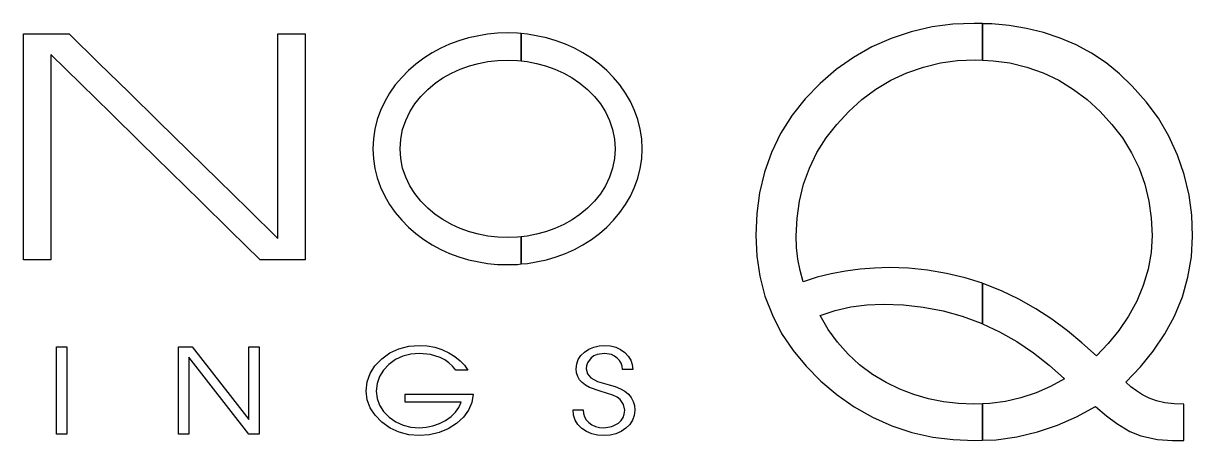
# Model space of a CAD drawing. Extents: x 0 to 129, y -3 to 21.
# Drawn here: x 92.99 to 110.46, y 15.15 to 21.39 of the extents above; entities that cross this region are included whole.
import ezdxf

# ---------------------------------------------------------------- set-up
doc = ezdxf.new("R2010")
doc.units = 0
doc.layers.add('48', color=253, linetype='CONTINUOUS')

msp = doc.modelspace()

# ---------------------------------------------------------------- linework, layer by layer
at = {"layer": '48'}
for p, q in [((106.5651, 21.3326), (106.2535, 21.2612)), ((106.8747, 21.3722), (106.5651, 21.3326)), ((107.1943, 21.3862), (106.8747, 21.3722)), ((107.3213, 21.3821), (107.1943, 21.3862)), ((107.3213, 20.8362), (107.3213, 21.3821)), ((107.4607, 21.377), (107.3218, 21.3811)), ((107.3218, 21.3811), (107.3218, 20.8352)), ((107.7168, 21.3531), (107.4607, 21.377)), ((107.9786, 21.3094), (107.7168, 21.3531)), ((92.9883, 17.8484), (92.9883, 21.2287)), ((92.9883, 21.2287), (93.6726, 21.2287)), ((93.6726, 21.2287), (94.1178, 20.7918)), ((96.7902, 18.1705), (96.7902, 21.2287)), ((96.7902, 21.2287), (97.2011, 21.2287)), ((97.2011, 21.2287), (97.2011, 17.8484)), ((99.6408, 21.1692), (99.496, 21.1255)), ((99.9245, 21.2249), (99.6408, 21.1692)), ((100.0734, 21.2388), (99.9245, 21.2249)), ((100.2222, 21.2429), (100.0734, 21.2388)), ((100.3731, 21.2388), (100.2222, 21.2429)), ((100.4287, 21.233), (100.3731, 21.2388)), ((100.4287, 20.8261), (100.4287, 21.233)), ((100.5219, 21.2246), (100.4287, 21.2325)), ((100.4287, 21.2325), (100.4287, 20.8256)), ((100.8057, 21.169), (100.5219, 21.2246)), ((100.9504, 21.1253), (100.8057, 21.169)), ((105.9537, 21.1619), (105.666, 21.0349)), ((106.2535, 21.2612), (105.9537, 21.1619)), ((108.2306, 21.248), (107.9786, 21.3094)), ((108.4805, 21.1647), (108.2306, 21.248)), ((108.7188, 21.0636), (108.4805, 21.1647)), ((99.2243, 21.0145), (99.0973, 20.9452)), ((99.3571, 21.074), (99.2243, 21.0145)), ((99.496, 21.1255), (99.3571, 21.074)), ((101.0894, 21.0737), (100.9504, 21.1253)), ((101.2222, 21.0143), (101.0894, 21.0737)), ((101.3492, 20.945), (101.2222, 21.0143)), ((105.666, 21.0349), (105.3901, 20.8761)), ((108.9489, 20.9386), (108.7188, 21.0636)), ((93.8463, 20.4819), (93.3995, 20.9208)), ((93.3995, 20.9208), (93.3995, 17.8474)), ((94.1178, 20.7918), (94.5634, 20.3549)), ((98.9703, 20.8657), (98.8511, 20.7783)), ((99.0973, 20.9452), (98.9703, 20.8657)), ((99.7897, 20.7882), (99.9306, 20.8159)), ((99.9306, 20.8159), (100.0754, 20.8319)), ((100.0754, 20.8319), (100.2222, 20.8378)), ((100.2222, 20.8378), (100.3711, 20.8319)), ((100.3711, 20.8319), (100.4287, 20.8261)), ((100.4287, 20.8256), (100.5161, 20.8157)), ((100.5161, 20.8157), (100.6571, 20.788)), ((101.4762, 20.8655), (101.3492, 20.945)), ((101.5954, 20.7781), (101.4762, 20.8655)), ((105.3901, 20.8761), (105.1341, 20.6955)), ((106.4361, 20.7331), (106.6921, 20.7946)), ((106.6921, 20.7946), (106.9481, 20.8284)), ((106.9481, 20.8284), (107.2141, 20.8403)), ((107.2141, 20.8403), (107.3213, 20.8362)), ((107.3218, 20.8352), (107.4785, 20.8274)), ((107.4785, 20.8274), (107.7305, 20.7936)), ((107.7305, 20.7936), (107.9845, 20.7321)), ((109.1653, 20.7938), (108.9489, 20.9386)), ((109.3678, 20.631), (109.1653, 20.7938)), ((98.7419, 20.681), (98.6408, 20.5779)), ((98.8511, 20.7783), (98.7419, 20.681)), ((99.258, 20.57), (99.383, 20.6414)), ((99.383, 20.6414), (99.5159, 20.7009)), ((99.5159, 20.7009), (99.6548, 20.7524)), ((99.6548, 20.7524), (99.7897, 20.7882)), ((100.6571, 20.788), (100.7919, 20.7522)), ((100.7919, 20.7522), (100.9309, 20.7006)), ((100.9309, 20.7006), (101.0637, 20.6412)), ((101.0637, 20.6412), (101.1887, 20.5698)), ((101.7046, 20.6808), (101.5954, 20.7781)), ((101.8057, 20.5777), (101.7046, 20.6808)), ((105.1341, 20.6955), (104.892, 20.4872)), ((105.9517, 20.5386), (106.1879, 20.6478)), ((106.1879, 20.6478), (106.4361, 20.7331)), ((107.9845, 20.7321), (108.2265, 20.6468)), ((108.2265, 20.6468), (108.4587, 20.5355)), ((109.5583, 20.4484), (109.3678, 20.631)), ((94.2931, 20.043), (93.8463, 20.4819)), ((98.5435, 20.4649), (98.4602, 20.3437)), ((98.6408, 20.5779), (98.5435, 20.4649)), ((99.0299, 20.3973), (99.143, 20.4905)), ((99.143, 20.4905), (99.258, 20.57)), ((101.1887, 20.5698), (101.3038, 20.4923)), ((101.3038, 20.4923), (101.4188, 20.3971)), ((101.9029, 20.4646), (101.8057, 20.5777)), ((101.9863, 20.3435), (101.9029, 20.4646)), ((104.892, 20.4872), (104.6677, 20.2551)), ((105.7254, 20.4016), (105.9517, 20.5386)), ((108.4587, 20.5355), (108.6809, 20.3986)), ((109.7665, 20.2142), (109.5583, 20.4484)), ((94.5634, 20.3549), (95.0086, 19.918)), ((98.4602, 20.3437), (98.3868, 20.2167)), ((98.8374, 20.1812), (98.9268, 20.2942)), ((98.9268, 20.2942), (99.0299, 20.3973)), ((101.4188, 20.3971), (101.5199, 20.294)), ((101.5199, 20.294), (101.6093, 20.1809)), ((102.0597, 20.2165), (101.9863, 20.3435)), ((105.5189, 20.247), (105.7254, 20.4016)), ((108.6809, 20.3986), (108.8834, 20.2457)), ((98.3868, 20.2167), (98.3254, 20.0839)), ((98.762, 20.062), (98.8374, 20.1812)), ((101.6093, 20.1809), (101.6848, 20.0618)), ((102.1211, 20.0836), (102.0597, 20.2165)), ((104.6677, 20.2551), (104.4732, 20.011)), ((105.3205, 20.0684), (105.5189, 20.247)), ((108.8834, 20.2457), (109.0779, 20.0671)), ((109.9492, 19.966), (109.7665, 20.2142)), ((94.7399, 19.6041), (94.2931, 20.043)), ((95.0086, 19.918), (95.8997, 19.0443)), ((98.2758, 19.947), (98.24, 19.806)), ((98.3254, 20.0839), (98.2758, 19.947)), ((98.6548, 19.7981), (98.7005, 19.933)), ((98.7005, 19.933), (98.762, 20.062)), ((101.6848, 20.0618), (101.7462, 19.9328)), ((101.7462, 19.9328), (101.7919, 19.7979)), ((102.1707, 19.9467), (102.1211, 20.0836)), ((102.2065, 19.8058), (102.1707, 19.9467)), ((104.4732, 20.011), (104.3025, 19.741)), ((105.142, 19.8759), (105.3205, 20.0684)), ((109.0779, 20.0671), (109.2545, 19.8746)), ((110.1059, 19.6981), (109.9492, 19.966)), ((98.24, 19.806), (98.2182, 19.6592)), ((98.6271, 19.6551), (98.6548, 19.7981)), ((101.7919, 19.7979), (101.8196, 19.6549)), ((102.2283, 19.659), (102.2065, 19.8058)), ((104.9852, 19.6734), (105.142, 19.8759)), ((109.2545, 19.8746), (109.4112, 19.6722)), ((95.1867, 19.1652), (94.7399, 19.6041)), ((98.2182, 19.6592), (98.2123, 19.5104)), ((98.6172, 19.5104), (98.6271, 19.6551)), ((101.8196, 19.6549), (101.8295, 19.5101)), ((102.2362, 19.5101), (102.2283, 19.659)), ((104.3025, 19.741), (104.1656, 19.4573)), ((104.8463, 19.4532), (104.9852, 19.6734)), ((109.4112, 19.6722), (109.5481, 19.4519)), ((110.2349, 19.4164), (110.1059, 19.6981)), ((98.2123, 19.5104), (98.2182, 19.3615)), ((98.6271, 19.3656), (98.6172, 19.5104)), ((101.8295, 19.5101), (101.8196, 19.3653)), ((102.2283, 19.3613), (102.2362, 19.5101)), ((104.1656, 19.4573), (104.0604, 19.1616)), ((104.7333, 19.2211), (104.8463, 19.4532)), ((109.5481, 19.4519), (109.6593, 19.2218)), ((110.3342, 19.1245), (110.2349, 19.4164)), ((98.2182, 19.3615), (98.24, 19.2147)), ((98.6548, 19.2226), (98.6271, 19.3656)), ((98.7005, 19.0877), (98.6548, 19.2226)), ((101.7919, 19.2223), (101.7462, 19.0875)), ((101.8196, 19.3653), (101.7919, 19.2223)), ((102.2065, 19.2144), (102.2283, 19.3613)), ((104.6459, 18.979), (104.7333, 19.2211)), ((109.6593, 19.2218), (109.7447, 18.9798)), ((95.6335, 18.7263), (95.1867, 19.1652)), ((95.8997, 19.0443), (96.3449, 18.6074)), ((98.24, 19.2147), (98.2758, 19.0737)), ((98.2758, 19.0737), (98.3254, 18.9368)), ((98.762, 18.9587), (98.7005, 19.0877)), ((101.7462, 19.0875), (101.6848, 18.9584)), ((102.1211, 18.9366), (102.1707, 19.0735)), ((102.1707, 19.0735), (102.2065, 19.2144)), ((104.0604, 19.1616), (103.987, 18.85)), ((110.4056, 18.819), (110.3342, 19.1245)), ((98.3254, 18.9368), (98.3868, 18.804)), ((98.8374, 18.8395), (98.762, 18.9587)), ((101.6848, 18.9584), (101.6093, 18.8393)), ((102.0597, 18.8037), (102.1211, 18.9366)), ((104.5844, 18.727), (104.6459, 18.979)), ((109.7447, 18.9798), (109.8062, 18.7278)), ((96.0802, 18.2873), (95.6335, 18.7263)), ((98.3868, 18.804), (98.4602, 18.677)), ((98.9268, 18.7265), (98.8374, 18.8395)), ((99.0299, 18.6234), (98.9268, 18.7265)), ((101.5199, 18.7263), (101.4188, 18.6231)), ((101.6093, 18.8393), (101.5199, 18.7263)), ((101.9863, 18.6767), (102.0597, 18.8037)), ((103.987, 18.85), (103.9454, 18.5403)), ((104.5486, 18.473), (104.5844, 18.727)), ((109.8062, 18.7278), (109.842, 18.4758)), ((110.4452, 18.5154), (110.4056, 18.819)), ((96.3449, 18.6074), (96.7902, 18.1705)), ((98.4602, 18.677), (98.5435, 18.5558)), ((98.5435, 18.5558), (98.6408, 18.4428)), ((99.143, 18.5302), (99.0299, 18.6234)), ((99.258, 18.4507), (99.143, 18.5302)), ((101.3038, 18.5299), (101.1887, 18.4504)), ((101.4188, 18.6231), (101.3038, 18.5299)), ((101.8057, 18.4425), (101.9029, 18.5556)), ((101.9029, 18.5556), (101.9863, 18.6767)), ((103.9454, 18.5403), (103.9314, 18.2188)), ((98.6408, 18.4428), (98.7419, 18.3397)), ((99.383, 18.3793), (99.258, 18.4507)), ((99.5159, 18.3199), (99.383, 18.3793)), ((101.0637, 18.379), (100.9309, 18.3196)), ((101.1887, 18.4504), (101.0637, 18.379)), ((101.7046, 18.3394), (101.8057, 18.4425)), ((104.5367, 18.2111), (104.5486, 18.473)), ((109.842, 18.4758), (109.8539, 18.2139)), ((110.4592, 18.202), (110.4452, 18.5154)), ((96.527, 17.8484), (96.0802, 18.2873)), ((98.7419, 18.3397), (98.8511, 18.2424)), ((98.8511, 18.2424), (98.9703, 18.155)), ((99.6548, 18.2683), (99.5159, 18.3199)), ((99.7897, 18.2325), (99.6548, 18.2683)), ((99.9306, 18.2048), (99.7897, 18.2325)), ((100.0754, 18.1888), (99.9306, 18.2048)), ((100.2222, 18.183), (100.0754, 18.1888)), ((100.3711, 18.1888), (100.2222, 18.183)), ((100.4287, 18.1946), (100.3711, 18.1888)), ((100.5161, 18.2045), (100.4287, 18.1946)), ((100.4287, 17.7877), (100.4287, 18.1946)), ((100.4287, 18.1946), (100.4287, 17.7877)), ((100.6571, 18.2322), (100.5161, 18.2045)), ((100.7919, 18.268), (100.6571, 18.2322)), ((100.9309, 18.3196), (100.7919, 18.268)), ((101.4762, 18.1548), (101.5954, 18.2421)), ((101.5954, 18.2421), (101.7046, 18.3394)), ((103.9314, 18.2188), (103.9471, 17.9071)), ((104.5425, 18.0346), (104.5367, 18.2111)), ((109.8539, 18.2139), (109.8379, 17.9579)), ((110.4414, 17.8924), (110.4592, 18.202)), ((98.9703, 18.155), (99.0973, 18.0737)), ((99.0973, 18.0737), (99.2243, 18.0062)), ((99.2243, 18.0062), (99.3571, 17.9467)), ((101.0894, 17.9465), (101.2222, 18.0059)), ((101.2222, 18.0059), (101.3492, 18.0735)), ((101.3492, 18.0735), (101.4762, 18.1548)), ((104.5623, 17.8619), (104.5425, 18.0346)), ((93.3988, 17.8484), (92.9883, 17.8484)), ((93.3995, 17.8474), (93.3988, 17.8484)), ((97.2011, 17.8484), (96.527, 17.8484)), ((99.3571, 17.9467), (99.496, 17.8952)), ((99.496, 17.8952), (99.6408, 17.8515)), ((99.6408, 17.8515), (99.9245, 17.7959)), ((100.5219, 17.7956), (100.8057, 17.8512)), ((100.8057, 17.8512), (100.9504, 17.8949)), ((100.9504, 17.8949), (101.0894, 17.9465)), ((103.9471, 17.9071), (103.9908, 17.6074)), ((104.5941, 17.6912), (104.5623, 17.8619)), ((109.8379, 17.9579), (109.7942, 17.708)), ((110.3898, 17.5906), (110.4414, 17.8924)), ((99.9245, 17.7959), (100.0734, 17.7819)), ((100.0734, 17.7819), (100.2222, 17.7778)), ((100.2222, 17.7778), (100.3731, 17.7819)), ((100.3731, 17.7819), (100.4287, 17.7877)), ((100.4287, 17.7877), (100.5219, 17.7956)), ((104.6398, 17.5226), (104.5941, 17.6912)), ((105.2728, 17.6813), (105.0584, 17.6417)), ((105.4892, 17.711), (105.2728, 17.6813)), ((105.7056, 17.727), (105.4892, 17.711)), ((105.9258, 17.7329), (105.7056, 17.727)), ((106.2156, 17.723), (105.9258, 17.7329)), ((106.4993, 17.6953), (106.2156, 17.723)), ((106.783, 17.6475), (106.4993, 17.6953)), ((107.063, 17.58), (106.783, 17.6475)), ((109.7942, 17.708), (109.7228, 17.4659)), ((103.9908, 17.6074), (104.0683, 17.3077)), ((104.8481, 17.5881), (104.6398, 17.5226)), ((105.0584, 17.6417), (104.8481, 17.5881)), ((107.321, 17.4987), (107.063, 17.58)), ((107.321, 16.8934), (107.321, 17.4987)), ((107.3373, 17.4916), (107.3215, 17.4974)), ((107.3215, 17.4974), (107.3215, 16.8921)), ((107.6052, 17.3844), (107.3373, 17.4916)), ((110.3065, 17.297), (110.3898, 17.5906)), ((104.0683, 17.3077), (104.1795, 17.0219)), ((107.8633, 17.2594), (107.6052, 17.3844)), ((109.7228, 17.4659), (109.6235, 17.2297)), ((110.1874, 17.0092), (110.3065, 17.297)), ((105.1183, 17.0938), (105.3546, 17.1474)), ((105.3546, 17.1474), (105.5908, 17.1771)), ((105.5908, 17.1771), (105.8349, 17.187)), ((105.8349, 17.187), (106.1384, 17.1771)), ((106.1384, 17.1771), (106.434, 17.1433)), ((106.434, 17.1433), (106.7297, 17.0877)), ((108.1153, 17.1184), (107.8633, 17.2594)), ((109.6235, 17.2297), (109.5024, 17.0095)), ((104.1795, 17.0219), (104.3185, 16.7501)), ((104.892, 17.0163), (105.1183, 17.0938)), ((105.015, 16.8098), (104.892, 17.0163)), ((106.7297, 17.0877), (107.0175, 17.0064)), ((107.0175, 17.0064), (107.2992, 16.9033)), ((108.3535, 16.9617), (108.1153, 17.1184)), ((108.5877, 16.789), (108.3535, 16.9617)), ((109.5024, 17.0095), (109.3576, 16.7951)), ((110.0444, 16.7433), (110.1874, 17.0092)), ((105.1519, 16.6193), (105.015, 16.8098)), ((107.2992, 16.9033), (107.321, 16.8934)), ((107.3215, 16.8921), (107.5735, 16.775)), ((107.5735, 16.775), (107.8316, 16.6282)), ((108.8059, 16.6084), (108.5877, 16.789)), ((109.3576, 16.7951), (109.1988, 16.6005)), ((104.3185, 16.7501), (104.4912, 16.4921)), ((105.3106, 16.4387), (105.1519, 16.6193)), ((107.8316, 16.6282), (108.0835, 16.4596)), ((109.0223, 16.4121), (108.8059, 16.6084)), ((109.1988, 16.6005), (109.0223, 16.4121)), ((109.8697, 16.4834), (110.0444, 16.7433)), ((93.4844, 16.5485), (93.6358, 16.5485)), ((93.4844, 15.2416), (93.4844, 16.5485)), ((93.6358, 16.5485), (93.6358, 15.2416)), ((95.3078, 16.5485), (95.5108, 16.5485)), ((95.3078, 15.2416), (95.3078, 16.5485)), ((95.5108, 16.5485), (96.0757, 15.823)), ((96.3581, 15.4603), (96.3581, 16.5485)), ((96.3581, 16.5485), (96.5093, 16.5485)), ((96.5093, 16.5485), (96.5093, 15.2416)), ((98.3429, 16.3707), (98.4653, 16.4575)), ((98.4653, 16.4575), (98.5999, 16.5198)), ((98.5999, 16.5198), (98.7467, 16.5571)), ((98.7787, 16.441), (98.6601, 16.41)), ((98.7467, 16.5571), (98.9057, 16.5695)), ((98.9068, 16.4514), (98.7787, 16.441)), ((98.9057, 16.5695), (99.0228, 16.5627)), ((99.0726, 16.4359), (98.9068, 16.4514)), ((99.0228, 16.5627), (99.1349, 16.5424)), ((99.2179, 16.3895), (99.0726, 16.4359)), ((99.1349, 16.5424), (99.2418, 16.5086)), ((99.2418, 16.5086), (99.3434, 16.4611)), ((99.3434, 16.4611), (99.4353, 16.4039)), ((101.3185, 16.4197), (101.3723, 16.4713)), ((101.3723, 16.4713), (101.4381, 16.5137)), ((101.4381, 16.5137), (101.511, 16.5441)), ((101.511, 16.5441), (101.591, 16.5624)), ((101.5603, 16.4339), (101.5138, 16.4126)), ((101.6728, 16.4509), (101.5603, 16.4339)), ((101.591, 16.5624), (101.6782, 16.5685)), ((101.7752, 16.4332), (101.6728, 16.4509)), ((101.6782, 16.5685), (101.7635, 16.5619)), ((101.7635, 16.5619), (101.8412, 16.5424)), ((101.8204, 16.4108), (101.7752, 16.4332)), ((101.8412, 16.5424), (101.9116, 16.5096)), ((101.9116, 16.5096), (101.9746, 16.4636)), ((101.9746, 16.4636), (102.0264, 16.4085)), ((104.4912, 16.4921), (104.6837, 16.2599)), ((105.4833, 16.278), (105.3106, 16.4387)), ((108.0835, 16.4596), (108.3177, 16.2749)), ((109.6792, 16.2493), (109.8697, 16.4834)), ((95.7587, 16.0107), (95.459, 16.3953)), ((95.459, 16.3953), (95.459, 15.2416)), ((98.1681, 16.1504), (98.241, 16.2663)), ((98.241, 16.2663), (98.3429, 16.3707)), ((98.4511, 16.2856), (98.368, 16.1987)), ((98.5509, 16.3582), (98.4511, 16.2856)), ((98.6601, 16.41), (98.5509, 16.3582)), ((99.2837, 16.3547), (99.2179, 16.3895)), ((99.3444, 16.311), (99.2837, 16.3547)), ((99.4, 16.2587), (99.3444, 16.311)), ((99.4508, 16.1977), (99.4, 16.2587)), ((99.4353, 16.4039), (99.5138, 16.3409)), ((99.5138, 16.3409), (99.5786, 16.2721)), ((99.5786, 16.2721), (99.6296, 16.1977)), ((101.2491, 16.2213), (101.2568, 16.2947)), ((101.2568, 16.2947), (101.2799, 16.3608)), ((101.2799, 16.3608), (101.3185, 16.4197)), ((101.4046, 16.2663), (101.4, 16.2206)), ((101.4186, 16.3084), (101.4046, 16.2663)), ((101.4737, 16.3829), (101.4186, 16.3084)), ((101.5138, 16.4126), (101.4737, 16.3829)), ((101.8618, 16.3796), (101.8204, 16.4108)), ((101.8966, 16.3425), (101.8618, 16.3796)), ((101.9215, 16.3021), (101.8966, 16.3425)), ((101.9365, 16.2581), (101.9215, 16.3021)), ((101.9416, 16.2109), (101.9365, 16.2581)), ((102.0264, 16.4085), (102.0635, 16.3481)), ((102.0635, 16.3481), (102.0856, 16.2823)), ((102.0856, 16.2823), (102.0929, 16.2109)), ((104.6837, 16.2599), (104.904, 16.0377)), ((105.6738, 16.135), (105.4833, 16.278)), ((108.3177, 16.2749), (108.544, 16.0725)), ((109.4627, 16.0212), (109.6792, 16.2493)), ((98.1244, 16.0234), (98.1681, 16.1504)), ((98.3086, 16.1032), (98.273, 15.9991)), ((98.368, 16.1987), (98.3086, 16.1032)), ((99.6299, 16.1977), (99.4508, 16.1977)), ((99.6296, 16.1977), (99.6299, 16.1977)), ((101.2547, 16.1616), (101.2491, 16.2213)), ((101.2715, 16.107), (101.2547, 16.1616)), ((101.2992, 16.0575), (101.2715, 16.107)), ((101.4, 16.2206), (101.4165, 16.1449)), ((101.4165, 16.1449), (101.4658, 16.0831)), ((101.4658, 16.0831), (101.5684, 16.0303)), ((102.0929, 16.2109), (101.9416, 16.2109)), ((105.8783, 16.0138), (105.6738, 16.135)), ((96.0584, 15.6262), (95.7587, 16.0107)), ((98.11, 15.885), (98.1244, 16.0234)), ((98.273, 15.9991), (98.2611, 15.8863)), ((101.338, 16.013), (101.2992, 16.0575)), ((101.3881, 15.9737), (101.338, 16.013)), ((101.4493, 15.9394), (101.3881, 15.9737)), ((101.605, 15.8858), (101.4493, 15.9394)), ((101.5684, 16.0303), (101.7427, 15.98)), ((101.7427, 15.98), (101.8321, 15.9546)), ((101.8321, 15.9546), (101.9095, 15.9229)), ((101.9095, 15.9229), (101.9751, 15.8848)), ((104.904, 16.0377), (105.148, 15.8312)), ((106.0848, 15.9165), (105.8783, 16.0138)), ((106.2951, 15.837), (106.0848, 15.9165)), ((108.3357, 15.9554), (108.1193, 15.8601)), ((108.544, 16.0725), (108.3357, 15.9554)), ((109.5362, 15.9518), (109.4627, 16.0212)), ((109.6195, 15.8883), (109.5362, 15.9518)), ((96.0757, 15.823), (96.3581, 15.4603)), ((98.1247, 15.7567), (98.11, 15.885)), ((98.1691, 15.6366), (98.1247, 15.7567)), ((98.2611, 15.8863), (98.273, 15.7768)), ((98.273, 15.7768), (98.3091, 15.6757)), ((98.6906, 15.7222), (98.6906, 15.8401)), ((98.6906, 15.8401), (99.7091, 15.8401)), ((99.7091, 15.8401), (99.6876, 15.7146)), ((101.794, 15.8261), (101.605, 15.8858)), ((101.8587, 15.7936), (101.794, 15.8261)), ((101.9035, 15.7593), (101.8587, 15.7936)), ((101.9555, 15.6854), (101.9035, 15.7593)), ((101.9751, 15.8848), (102.0287, 15.8403)), ((102.0287, 15.8403), (102.0706, 15.7898)), ((102.0706, 15.7898), (102.1006, 15.7329)), ((102.1006, 15.7329), (102.1186, 15.6696)), ((105.148, 15.8312), (105.402, 15.6526)), ((106.5133, 15.7735), (106.2951, 15.837)), ((106.7355, 15.7278), (106.5133, 15.7735)), ((106.9598, 15.7001), (106.7355, 15.7278)), ((107.6609, 15.7311), (107.4287, 15.7014)), ((107.893, 15.7847), (107.6609, 15.7311)), ((108.1193, 15.8601), (107.893, 15.7847)), ((109.7107, 15.8307), (109.6195, 15.8883)), ((109.81, 15.7829), (109.7107, 15.8307)), ((109.9192, 15.7433), (109.81, 15.7829)), ((110.0421, 15.7136), (109.9192, 15.7433)), ((96.3581, 15.2416), (96.0584, 15.6262)), ((98.2431, 15.5246), (98.1691, 15.6366)), ((98.3091, 15.6757), (98.369, 15.583)), ((98.369, 15.583), (98.4531, 15.4984)), ((99.5283, 15.7222), (98.6906, 15.7222)), ((99.381, 15.5061), (99.4473, 15.5711)), ((99.4473, 15.5711), (99.4963, 15.6432)), ((99.4963, 15.6432), (99.5283, 15.7222)), ((99.6385, 15.5995), (99.5623, 15.4946)), ((99.6876, 15.7146), (99.6385, 15.5995)), ((101.2098, 15.5243), (101.2017, 15.6061)), ((101.2017, 15.6061), (101.353, 15.6061)), ((101.352, 15.6061), (101.3574, 15.553)), ((101.353, 15.6061), (101.352, 15.6061)), ((101.3574, 15.553), (101.3731, 15.5038)), ((101.973, 15.6028), (101.9555, 15.6854)), ((101.9672, 15.5442), (101.973, 15.6028)), ((102.1247, 15.6), (102.1163, 15.5228)), ((102.1186, 15.6696), (102.1247, 15.6)), ((105.402, 15.6526), (105.6779, 15.4959)), ((107.1861, 15.6922), (106.9598, 15.7001)), ((107.321, 15.6981), (107.1861, 15.6922)), ((107.321, 15.1522), (107.321, 15.6981)), ((107.4287, 15.7014), (107.3215, 15.6973)), ((107.3215, 15.6973), (107.3215, 15.1515)), ((108.7261, 15.5033), (109.0061, 15.6579)), ((109.0061, 15.6579), (109.1727, 15.519)), ((110.1811, 15.6958), (110.0421, 15.7136)), ((110.3299, 15.6917), (110.1811, 15.6958)), ((110.3299, 15.1459), (110.3299, 15.6917)), ((98.3467, 15.421), (98.2431, 15.5246)), ((98.4704, 15.3336), (98.3467, 15.421)), ((98.4531, 15.4984), (98.5532, 15.4286)), ((98.5532, 15.4286), (98.6619, 15.3785)), ((98.6619, 15.3785), (98.779, 15.3486)), ((99.1074, 15.3661), (99.2039, 15.4001)), ((99.2039, 15.4001), (99.2974, 15.4479)), ((99.2974, 15.4479), (99.381, 15.5061)), ((99.4587, 15.4001), (99.336, 15.3219)), ((99.5623, 15.4946), (99.4587, 15.4001)), ((101.2342, 15.4507), (101.2098, 15.5243)), ((101.2748, 15.3851), (101.2342, 15.4507)), ((101.3317, 15.3277), (101.2748, 15.3851)), ((101.3731, 15.5038), (101.3993, 15.4586)), ((101.3993, 15.4586), (101.4358, 15.4172)), ((101.4358, 15.4172), (101.4818, 15.3829)), ((101.4818, 15.3829), (101.5349, 15.3585)), ((101.7787, 15.3562), (101.8796, 15.4085)), ((101.8796, 15.4085), (101.9205, 15.4471)), ((101.9205, 15.4471), (101.9497, 15.4923)), ((101.9497, 15.4923), (101.9672, 15.5442)), ((102.0485, 15.3879), (101.9893, 15.33)), ((102.0909, 15.4522), (102.0485, 15.3879)), ((102.1163, 15.5228), (102.0909, 15.4522)), ((105.6779, 15.4959), (105.9657, 15.3689)), ((108.1407, 15.2752), (108.4404, 15.3763)), ((108.4404, 15.3763), (108.7261, 15.5033)), ((109.1727, 15.519), (109.3256, 15.4039)), ((109.3256, 15.4039), (109.5202, 15.2848)), ((93.6358, 15.2416), (93.4844, 15.2416)), ((95.459, 15.2416), (95.3078, 15.2416)), ((96.5093, 15.2416), (96.3581, 15.2416)), ((98.6045, 15.2711), (98.4704, 15.3336)), ((98.749, 15.2338), (98.6045, 15.2711)), ((98.904, 15.2213), (98.749, 15.2338)), ((98.779, 15.3486), (98.9047, 15.3387)), ((99.0587, 15.2325), (98.904, 15.2213)), ((98.9047, 15.3387), (99.0076, 15.3455)), ((99.0076, 15.3455), (99.1074, 15.3661)), ((99.2027, 15.266), (99.0587, 15.2325)), ((99.336, 15.3219), (99.2027, 15.266)), ((101.4013, 15.281), (101.3317, 15.3277)), ((101.4798, 15.2477), (101.4013, 15.281)), ((101.5669, 15.2277), (101.4798, 15.2477)), ((101.5349, 15.3585), (101.5951, 15.3437)), ((101.6629, 15.2211), (101.5669, 15.2277)), ((101.5951, 15.3437), (101.6627, 15.3389)), ((101.6627, 15.3389), (101.7787, 15.3562)), ((101.7551, 15.2279), (101.6629, 15.2211)), ((101.8402, 15.2482), (101.7551, 15.2279)), ((101.9182, 15.2823), (101.8402, 15.2482)), ((101.9893, 15.33), (101.9182, 15.2823)), ((105.9657, 15.3689), (106.2634, 15.2696)), ((106.2634, 15.2696), (106.575, 15.2002)), ((106.575, 15.2002), (106.8826, 15.1606)), ((107.5214, 15.1601), (107.8331, 15.2018)), ((107.8331, 15.2018), (108.1407, 15.2752)), ((109.5202, 15.2848), (109.6868, 15.2173)), ((109.6868, 15.2173), (109.9329, 15.1637)), ((106.8826, 15.1606), (107.2021, 15.1466)), ((107.2021, 15.1466), (107.3213, 15.1525)), ((107.321, 15.1522), (107.5214, 15.1601)), ((107.3213, 15.1525), (107.321, 15.1522)), ((107.3215, 15.1515), (107.321, 15.1522)), ((109.9329, 15.1637), (110.1592, 15.1459)), ((110.1592, 15.1459), (110.3299, 15.1459))]:
    msp.add_line(p, q, dxfattribs=at)

doc.saveas('drawing.dxf')
